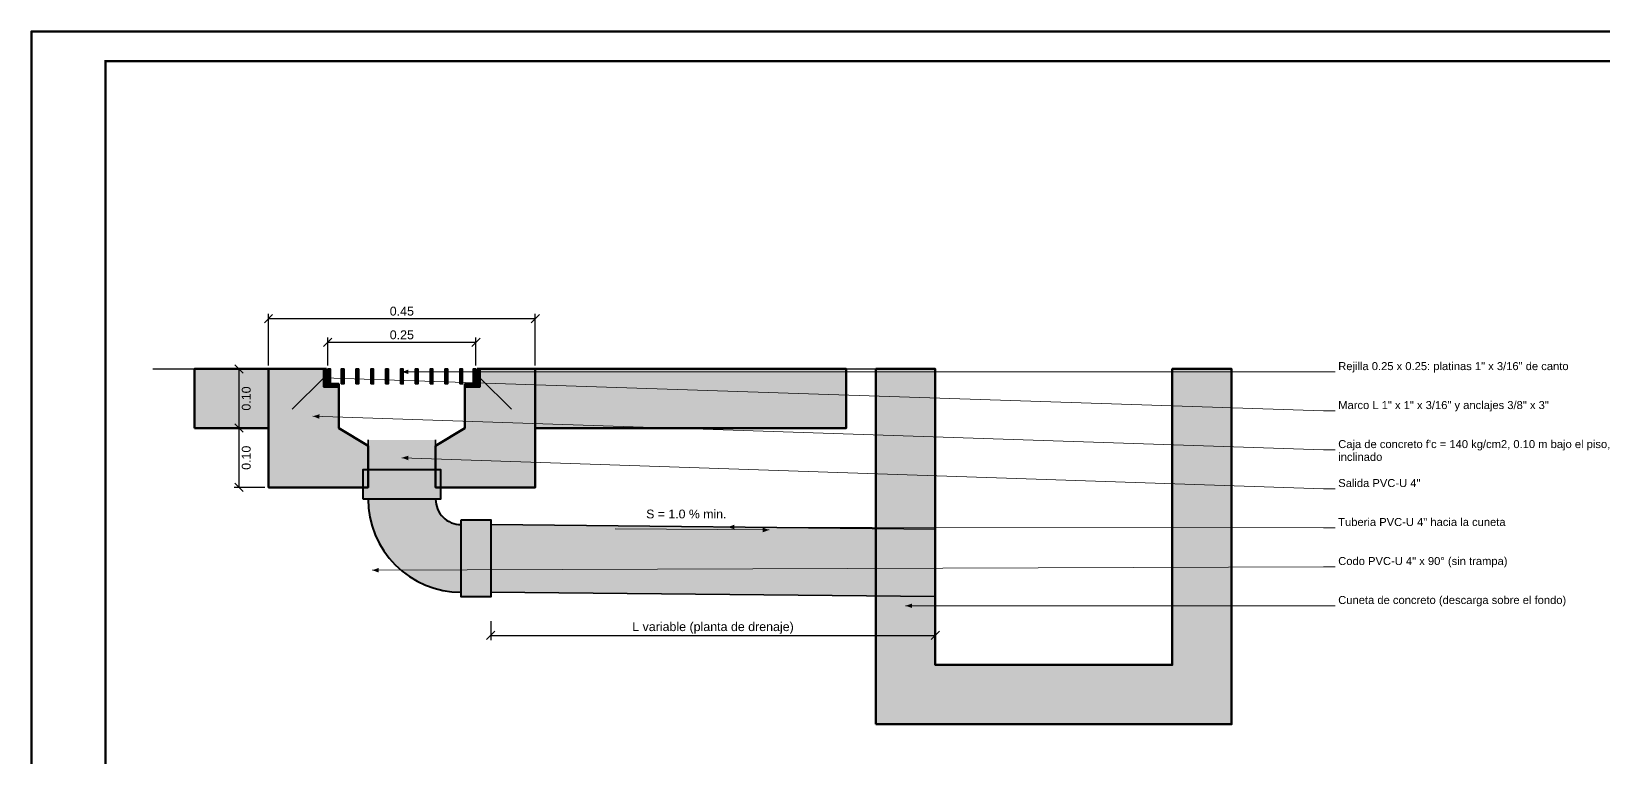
# Model space of a CAD drawing. Header units: metres. Extents: x 0 to 10.2, y 0 to 3.
# Drawn here: x 6 to 8.653, y 1.744 to 2.97 of the extents above; entities that cross this region are included whole.
import ezdxf
from ezdxf.enums import TextEntityAlignment as Align

# ---------------------------------------------------------------- set-up
doc = ezdxf.new("R2010")
doc.units = ezdxf.units.M
doc.header["$LTSCALE"] = 0.25
for name, color, linetype, lineweight in [('ACCES-RELL', 5, 'CONTINUOUS', 13), ('ACCESORIO-PVC', 5, 'CONTINUOUS', 40), ('CONCRETO', 250, 'CONTINUOUS', 50), ('COTAS', 94, 'CONTINUOUS', 18), ('LLAMADAS', 30, 'CONTINUOUS', 18), ('MARCO', 7, 'CONTINUOUS', 50), ('MARCO-RELL', 5, 'CONTINUOUS', 13), ('PERNOS', 34, 'CONTINUOUS', 25), ('PLATINA', 140, 'CONTINUOUS', 50), ('REJ-RELL', 250, 'CONTINUOUS', 13), ('REJILLA', 250, 'CONTINUOUS', 35), ('TERRENO', 7, 'CONTINUOUS', 30), ('TUBO-PVC', 151, 'CONTINUOUS', 35), ('TUBO-RELL', 151, 'CONTINUOUS', 13)]:
    doc.layers.add(name, color=color, linetype=linetype, lineweight=lineweight)
doc.layers.add('CONCRETO-ACHURADO', color=8, linetype='CONTINUOUS', true_color=0xe2e2e2)
doc.layers.add('TEXTOS', color=7, linetype='CONTINUOUS')
doc.styles.get("Standard").update_dxf_attribs({"font": 'arial.ttf'})
doc.dimstyles.new('COT-5', dxfattribs={"dimscale": 0.005, "dimtxt": 3, "dimasz": 2.2, "dimexe": 1.6, "dimexo": 1.2, "dimgap": 1, "dimtad": 1, "dimzin": 0, "dimdsep": 46, "dimtxsty": 'Standard', "dimtsz": 1.4, "dimcen": 2.5, "dimclrd": 256, "dimclre": 256, "dimclrt": 7, "dimazin": 3, "dimtfac": 1, "dimtmove": 0, "dimatfit": 3})

msp = doc.modelspace()

# ---------------------------------------------------------------- hatches: boundary and pattern name
at = {"layer": 'ACCES-RELL', "true_color": 0x7896d7}
h = msp.add_hatch(color=7, dxfattribs=at)
h.dxf.hatch_style = 1
h.paths.add_polyline_path([(6.56, 2.18), (6.56, 2.23), (6.69, 2.23), (6.69, 2.18)])
h = msp.add_hatch(color=7, dxfattribs=at)
h.dxf.hatch_style = 1
h.paths.add_polyline_path([(6.568, 2.18), (6.5688, 2.1646), (6.571, 2.1494), (6.5748, 2.1344), (6.58, 2.1199), (6.5865, 2.106), (6.5945, 2.0928), (6.6036, 2.0804), (6.614, 2.069), (6.6254, 2.0586), (6.6378, 2.0495), (6.651, 2.0415), (6.6649, 2.035), (6.6794, 2.0298), (6.6944, 2.026), (6.7096, 2.0238), (6.725, 2.023), (6.725, 2.137), (6.7208, 2.1372), (6.7166, 2.1378), (6.7125, 2.1389), (6.7085, 2.1403), (6.7047, 2.1421), (6.7011, 2.1442), (6.6977, 2.1468), (6.6946, 2.1496), (6.6918, 2.1527), (6.6892, 2.1561), (6.6871, 2.1597), (6.6853, 2.1635), (6.6839, 2.1675), (6.6828, 2.1716), (6.6822, 2.1758), (6.682, 2.18)])
h = msp.add_hatch(color=7, dxfattribs=at)
h.dxf.hatch_style = 1
h.paths.add_polyline_path([(6.725, 2.145), (6.775, 2.145), (6.775, 2.015), (6.725, 2.015)])
at = {"layer": 'CONCRETO-ACHURADO', "true_color": 0xe2e2e2}
h = msp.add_hatch(color=7, dxfattribs=at)
h.dxf.hatch_style = 1
h.paths.add_polyline_path([(6.275, 2.3), (6.4, 2.3), (6.4, 2.4), (6.275, 2.4)])
h = msp.add_hatch(color=7, dxfattribs=at)
h.dxf.hatch_style = 1
h.paths.add_polyline_path([(6.4, 2.4), (6.4932, 2.4), (6.4932, 2.3698), (6.5186, 2.3698), (6.5186, 2.3), (6.568, 2.27), (6.568, 2.2), (6.4, 2.2)])
h = msp.add_hatch(color=7, dxfattribs=at)
h.dxf.hatch_style = 1
h.paths.add_polyline_path([(6.85, 2.4), (6.7568, 2.4), (6.7568, 2.3698), (6.7314, 2.3698), (6.7314, 2.3), (6.682, 2.27), (6.682, 2.2), (6.85, 2.2)])
h = msp.add_hatch(color=7, dxfattribs=at)
h.dxf.hatch_style = 1
h.paths.add_polyline_path([(6.85, 2.3), (7.375, 2.3), (7.375, 2.4), (6.85, 2.4)])
h = msp.add_hatch(color=7, dxfattribs=at)
h.dxf.hatch_style = 1
h.paths.add_polyline_path([(7.425, 1.8), (8.025, 1.8), (8.025, 2.4), (7.925, 2.4), (7.925, 1.9), (7.525, 1.9), (7.525, 2.4), (7.425, 2.4)])
at = {"layer": 'MARCO-RELL', "true_color": 0x8c9cb6}
h = msp.add_hatch(color=7, dxfattribs=at)
h.dxf.hatch_style = 1
h.paths.add_polyline_path([(6.498, 2.4), (6.4932, 2.4), (6.4932, 2.3698), (6.5186, 2.3698), (6.5186, 2.3746), (6.498, 2.3746)])
h = msp.add_hatch(color=7, dxfattribs=at)
h.dxf.hatch_style = 1
h.paths.add_polyline_path([(6.752, 2.4), (6.7568, 2.4), (6.7568, 2.3698), (6.7314, 2.3698), (6.7314, 2.3746), (6.752, 2.3746)])
at = {"layer": 'REJ-RELL', "true_color": 0x545a68}
h = msp.add_hatch(color=7, dxfattribs=at)
h.dxf.hatch_style = 1
h.paths.add_polyline_path([(6.5, 2.3746), (6.5048, 2.3746), (6.5048, 2.4), (6.5, 2.4)])
h = msp.add_hatch(color=7, dxfattribs=at)
h.dxf.hatch_style = 1
h.paths.add_polyline_path([(6.5226, 2.3746), (6.5274, 2.3746), (6.5274, 2.4), (6.5226, 2.4)])
h = msp.add_hatch(color=7, dxfattribs=at)
h.dxf.hatch_style = 1
h.paths.add_polyline_path([(6.5476, 2.3746), (6.5524, 2.3746), (6.5524, 2.4), (6.5476, 2.4)])
h = msp.add_hatch(color=7, dxfattribs=at)
h.dxf.hatch_style = 1
h.paths.add_polyline_path([(6.5726, 2.3746), (6.5774, 2.3746), (6.5774, 2.4), (6.5726, 2.4)])
h = msp.add_hatch(color=7, dxfattribs=at)
h.dxf.hatch_style = 1
h.paths.add_polyline_path([(6.5976, 2.3746), (6.6024, 2.3746), (6.6024, 2.4), (6.5976, 2.4)])
h = msp.add_hatch(color=7, dxfattribs=at)
h.dxf.hatch_style = 1
h.paths.add_polyline_path([(6.6226, 2.3746), (6.6274, 2.3746), (6.6274, 2.4), (6.6226, 2.4)])
h = msp.add_hatch(color=7, dxfattribs=at)
h.dxf.hatch_style = 1
h.paths.add_polyline_path([(6.6476, 2.3746), (6.6524, 2.3746), (6.6524, 2.4), (6.6476, 2.4)])
h = msp.add_hatch(color=7, dxfattribs=at)
h.dxf.hatch_style = 1
h.paths.add_polyline_path([(6.6726, 2.3746), (6.6774, 2.3746), (6.6774, 2.4), (6.6726, 2.4)])
h = msp.add_hatch(color=7, dxfattribs=at)
h.dxf.hatch_style = 1
h.paths.add_polyline_path([(6.6976, 2.3746), (6.7024, 2.3746), (6.7024, 2.4), (6.6976, 2.4)])
h = msp.add_hatch(color=7, dxfattribs=at)
h.dxf.hatch_style = 1
h.paths.add_polyline_path([(6.7226, 2.3746), (6.7274, 2.3746), (6.7274, 2.4), (6.7226, 2.4)])
h = msp.add_hatch(color=7, dxfattribs=at)
h.dxf.hatch_style = 1
h.paths.add_polyline_path([(6.7452, 2.3746), (6.75, 2.3746), (6.75, 2.4), (6.7452, 2.4)])
at = {"layer": 'TUBO-RELL', "true_color": 0xc4e0fa}
h = msp.add_hatch(color=7, dxfattribs=at)
h.dxf.hatch_style = 1
h.paths.add_polyline_path([(6.682, 2.28), (6.682, 2.23), (6.568, 2.23), (6.568, 2.28)])
h = msp.add_hatch(color=7, dxfattribs=at)
h.dxf.hatch_style = 1
h.paths.add_polyline_path([(6.7756, 2.137), (7.5256, 2.1295), (7.5244, 2.0155), (6.7744, 2.023)])

# ---------------------------------------------------------------- linework, layer by layer
at = {"layer": 'ACCESORIO-PVC'}
for points in [[(6.56, 2.18), (6.56, 2.23), (6.69, 2.23), (6.69, 2.18)], [(6.725, 2.145), (6.775, 2.145), (6.775, 2.015), (6.725, 2.015)]]:
    msp.add_lwpolyline(points, close=True, dxfattribs=at)
for points in [[(6.568, 2.18), (6.5688, 2.1646), (6.571, 2.1494), (6.5748, 2.1344), (6.58, 2.1199), (6.5865, 2.106), (6.5945, 2.0928), (6.6036, 2.0804), (6.614, 2.069), (6.6254, 2.0586), (6.6378, 2.0495), (6.651, 2.0415), (6.6649, 2.035), (6.6794, 2.0298), (6.6944, 2.026), (6.7096, 2.0238), (6.725, 2.023)], [(6.682, 2.18), (6.6822, 2.1758), (6.6828, 2.1716), (6.6839, 2.1675), (6.6853, 2.1635), (6.6871, 2.1597), (6.6892, 2.1561), (6.6918, 2.1527), (6.6946, 2.1496), (6.6977, 2.1468), (6.7011, 2.1442), (6.7047, 2.1421), (6.7085, 2.1403), (6.7125, 2.1389), (6.7166, 2.1378), (6.7208, 2.1372), (6.725, 2.137)]]:
    msp.add_lwpolyline(points, dxfattribs=at)
at = {"layer": 'CONCRETO'}
for points in [[(6.275, 2.3), (6.4, 2.3), (6.4, 2.4), (6.275, 2.4)], [(6.4, 2.4), (6.4932, 2.4), (6.4932, 2.3698), (6.5186, 2.3698), (6.5186, 2.3), (6.568, 2.27), (6.568, 2.2), (6.4, 2.2)], [(6.85, 2.4), (6.7568, 2.4), (6.7568, 2.3698), (6.7314, 2.3698), (6.7314, 2.3), (6.682, 2.27), (6.682, 2.2), (6.85, 2.2)], [(6.85, 2.3), (7.375, 2.3), (7.375, 2.4), (6.85, 2.4)], [(7.425, 1.8), (8.025, 1.8), (8.025, 2.4), (7.925, 2.4), (7.925, 1.9), (7.525, 1.9), (7.525, 2.4), (7.425, 2.4)]]:
    msp.add_lwpolyline(points, close=True, dxfattribs=at)
at = {"layer": 'LLAMADAS'}
for p, q in [((8.18, 2.395), (6.625, 2.395)), ((8.2, 2.395), (8.18, 2.395)), ((8.18, 2.3292), (6.4932, 2.3849)), ((8.18, 2.2633), (6.475, 2.32)), ((8.2, 2.3292), (8.18, 2.3292)), ((8.2, 2.2633), (8.18, 2.2633)), ((8.18, 2.1975), (6.625, 2.25)), ((8.2, 2.1975), (8.18, 2.1975)), ((6.985, 2.13), (7.245, 2.128)), ((8.18, 2.1317), (7.175, 2.133)), ((8.2, 2.1317), (8.18, 2.1317)), ((8.18, 2.0658), (6.575, 2.06)), ((8.2, 2.0658), (8.18, 2.0658)), ((8.18, 2), (7.475, 2)), ((8.2, 2), (8.18, 2))]:
    msp.add_line(p, q, dxfattribs=at)
for points in [[(6.4932, 2.3849), (6.5041, 2.3807), (6.5043, 2.3884)], [(6.625, 2.395), (6.636, 2.3912), (6.636, 2.3988)], [(6.475, 2.32), (6.4859, 2.3158), (6.4861, 2.3235)], [(6.625, 2.25), (6.6359, 2.2458), (6.6361, 2.2535)], [(7.175, 2.133), (7.186, 2.1291), (7.186, 2.1368)], [(7.245, 2.128), (7.234, 2.1319), (7.234, 2.1242)], [(6.575, 2.06), (6.586, 2.0562), (6.586, 2.0639)], [(7.475, 2), (7.486, 1.9962), (7.486, 2.0038)]]:
    msp.add_solid(points, dxfattribs=at)
at = {"layer": 'MARCO'}
msp.add_lwpolyline([(6, 0), (10.205, 0), (10.205, 2.97), (6, 2.97)], close=True, dxfattribs=at)
at = {"layer": 'MARCO', "const_width": 0.004}
msp.add_lwpolyline([(6.125, 0.05), (10.155, 0.05), (10.155, 2.92), (6.125, 2.92)], close=True, dxfattribs=at)
at = {"layer": 'PERNOS'}
for p, q in [((6.4932, 2.3849), (6.4402, 2.3319)), ((6.7568, 2.3849), (6.8098, 2.3319))]:
    msp.add_line(p, q, dxfattribs=at)
at = {"layer": 'PLATINA'}
for points in [[(6.498, 2.4), (6.4932, 2.4), (6.4932, 2.3698), (6.5186, 2.3698), (6.5186, 2.3746), (6.498, 2.3746)], [(6.752, 2.4), (6.7568, 2.4), (6.7568, 2.3698), (6.7314, 2.3698), (6.7314, 2.3746), (6.752, 2.3746)]]:
    msp.add_lwpolyline(points, close=True, dxfattribs=at)
at = {"layer": 'REJILLA'}
for points in [[(6.5, 2.3746), (6.5048, 2.3746), (6.5048, 2.4), (6.5, 2.4)], [(6.5226, 2.3746), (6.5274, 2.3746), (6.5274, 2.4), (6.5226, 2.4)], [(6.5476, 2.3746), (6.5524, 2.3746), (6.5524, 2.4), (6.5476, 2.4)], [(6.5726, 2.3746), (6.5774, 2.3746), (6.5774, 2.4), (6.5726, 2.4)], [(6.5976, 2.3746), (6.6024, 2.3746), (6.6024, 2.4), (6.5976, 2.4)], [(6.6226, 2.3746), (6.6274, 2.3746), (6.6274, 2.4), (6.6226, 2.4)], [(6.6476, 2.3746), (6.6524, 2.3746), (6.6524, 2.4), (6.6476, 2.4)], [(6.6726, 2.3746), (6.6774, 2.3746), (6.6774, 2.4), (6.6726, 2.4)], [(6.6976, 2.3746), (6.7024, 2.3746), (6.7024, 2.4), (6.6976, 2.4)], [(6.7226, 2.3746), (6.7274, 2.3746), (6.7274, 2.4), (6.7226, 2.4)], [(6.7452, 2.3746), (6.75, 2.3746), (6.75, 2.4), (6.7452, 2.4)]]:
    msp.add_lwpolyline(points, close=True, dxfattribs=at)
at = {"layer": 'TERRENO'}
for p, q in [((6.205, 2.4), (6.275, 2.4)), ((7.375, 2.4), (7.425, 2.4))]:
    msp.add_line(p, q, dxfattribs=at)
at = {"layer": 'TUBO-PVC'}
for p, q in [((6.568, 2.28), (6.568, 2.23)), ((6.682, 2.28), (6.682, 2.23)), ((6.7756, 2.137), (7.5256, 2.1295)), ((6.7744, 2.023), (7.5244, 2.0155))]:
    msp.add_line(p, q, dxfattribs=at)

# ---------------------------------------------------------------- texts
at = {"layer": 'TEXTOS'}
for s, p in [('Rejilla 0.25 x 0.25: platinas 1" x 3/16" de canto', (8.205, 2.398)), ('Marco L 1" x 1" x 3/16" y anclajes 3/8" x 3"', (8.205, 2.3322)), ("Caja de concreto f'c = 140 kg/cm2, 0.10 m bajo el piso, fondo", (8.205, 2.2663)), ('inclinado', (8.205, 2.2447)), ('Salida PVC-U 4"', (8.205, 2.2005)), ('Tuberia PVC-U 4" hacia la cuneta', (8.205, 2.1347)), ('Codo PVC-U 4" x 90° (sin trampa)', (8.205, 2.0688)), ('Cuneta de concreto (descarga sobre el fondo)', (8.205, 2.003))]:
    msp.add_text(s, height=0.0135, dxfattribs=at).set_placement(p)
msp.add_text('S = 1.0 % min.', height=0.01485, dxfattribs=at).set_placement((7.105, 2.155), align=Align.MIDDLE_CENTER)

# ---------------------------------------------------------------- dimensions: what is measured, and where the dimension line sits
at = {"layer": 'COTAS'}
for base, p1, p2, text in [((6.4, 2.485), (6.4, 2.4), (6.85, 2.4), '0.45'), ((6.5, 2.445), (6.5, 2.4), (6.75, 2.4), '0.25'), ((6.775, 1.95), (6.775, 1.98), (7.525, 1.98), 'L variable (planta de drenaje)')]:
    msp.add_linear_dim(base=base, p1=p1, p2=p2, text=text, dimstyle='COT-5', dxfattribs=at).render()
for base, p1, p2 in [((6.35, 2.4), (6.4, 2.4), (6.4, 2.3)), ((6.35, 2.3), (6.4, 2.3), (6.4, 2.2))]:
    msp.add_linear_dim(base=base, p1=p1, p2=p2, angle=90, text='0.10', dimstyle='COT-5', dxfattribs=at).render()

doc.saveas('drawing.dxf')
